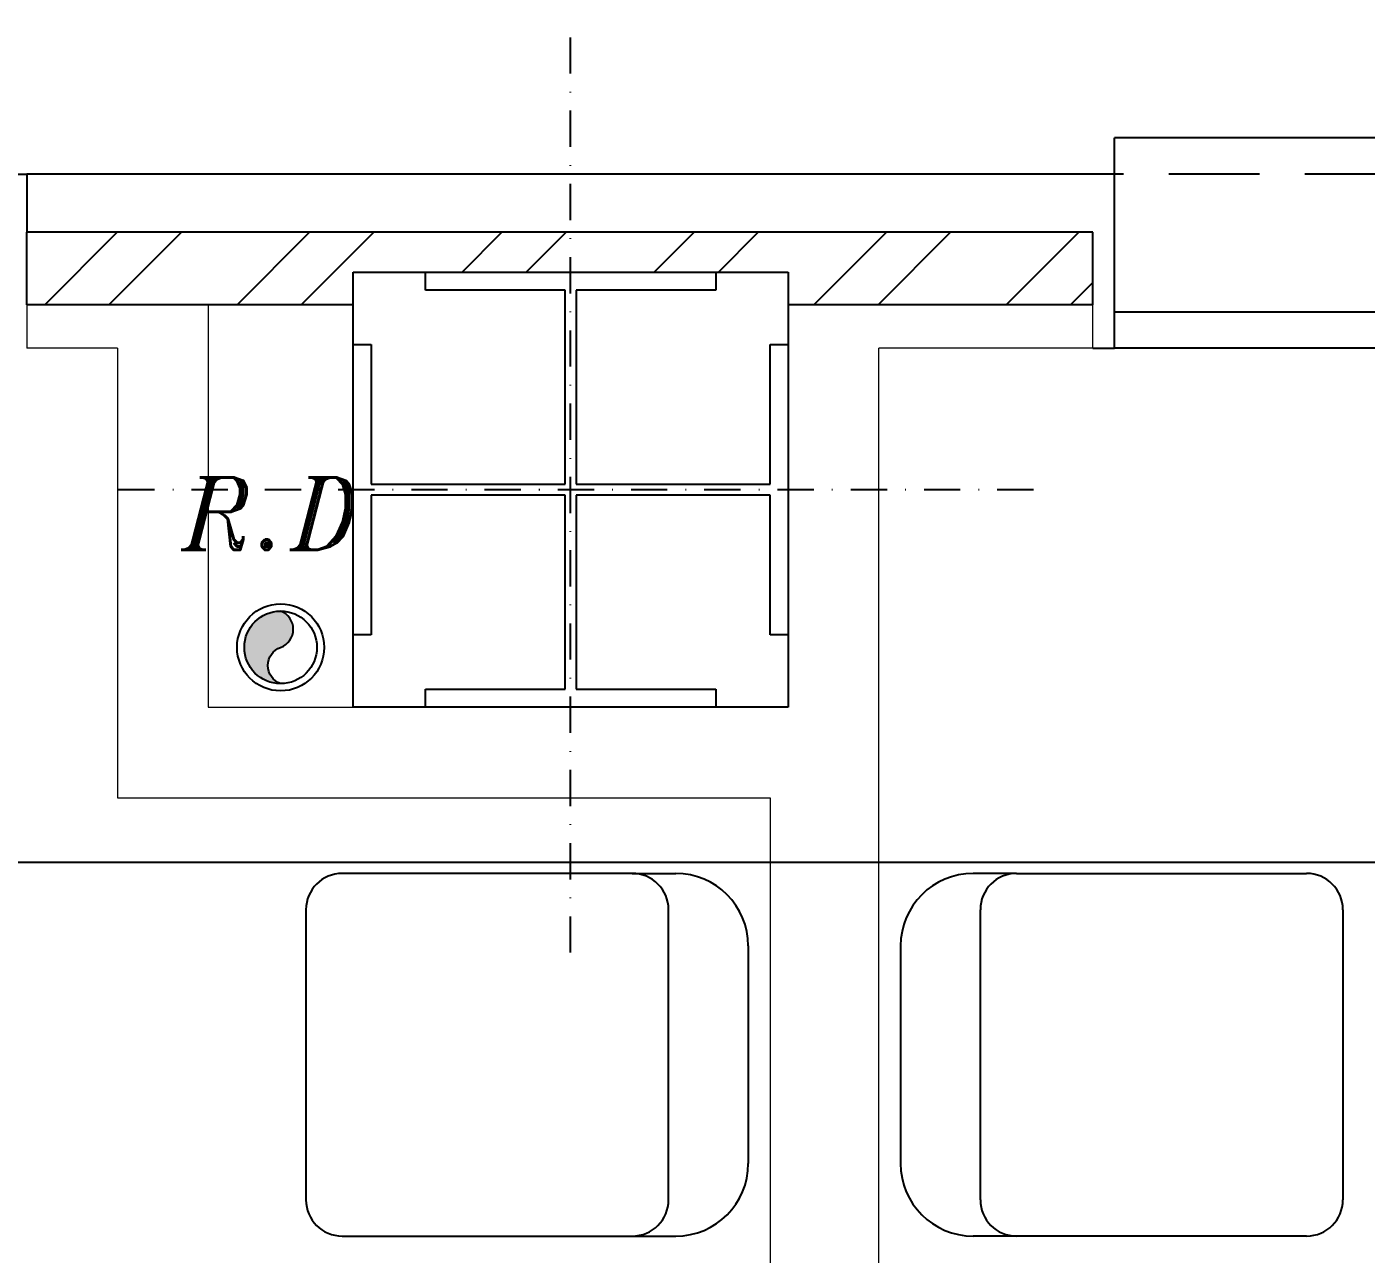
# Model space of a CAD drawing. Header units: inches. Extents: x 567429 to 582707, y 126347 to 133675.
# Drawn here: x 581068 to 581252.7, y 131734.9 to 131904.1 of the extents above; entities that cross this region are included whole.
import ezdxf

# ---------------------------------------------------------------- set-up
doc = ezdxf.new("R2010")
doc.units = ezdxf.units.IN
doc.header["$MEASUREMENT"] = 0
doc.linetypes.add('DASHDOT2', pattern=[0.5, 0.25, -0.125, 0, -0.125])
doc.linetypes.add('HIDDEN', pattern=[0.375, 0.25, -0.125])
for name, color, linetype in [('hatch lika', 1, 'Continuous'), ('mobl', 11, 'Continuous'), ('nama', 2, 'Continuous'), ('navdan', 30, 'Continuous'), ('RD', 30, 'Continuous'), ('SOTOON', 2, 'Continuous'), ('SOUND WIRE', 4, 'Continuous'), ('wall kanaf', 4, 'Continuous'), ('wall lika', 1, 'Continuous'), ('win', 1, 'Continuous')]:
    doc.layers.add(name, color=color, linetype=linetype)
doc.styles.add('ITALICT', font='italict', dxfattribs={"height": 22.5})

# ---------------------------------------------------------------- blocks, each defined once
blk = doc.blocks.new('navdan122')
at = {"layer": 'navdan'}
blk.add_hatch(color=21, dxfattribs=at).paths.add_polyline_path([(0, 5, 0.414214), (-5, 0, 0.414214), (0, -5, -0.700791), (0, 0, 0.700791)])
at = {"layer": 'navdan', "color": 21}
blk.add_lwpolyline([(0, -5, -0.700791), (0, 0, 0.700791), (0, 5, 2.49001)], format="xyb", dxfattribs=at)
for radius in [6, 5]:
    blk.add_circle((0, 0), radius, dxfattribs=at)
at = {"layer": 'navdan', "color": 21, "style": 'ITALICT'}
blk.add_text('R.D', height=10, dxfattribs=at).set_placement((-13.72, 13.44))

msp = doc.modelspace()

# ---------------------------------------------------------------- linework, layer by layer
at = {"layer": 'hatch lika', "color": 15}
for p, q in [((581070.47, 131865.79), (581080.47, 131875.79)), ((581079.31, 131865.79), (581089.31, 131875.79)), ((581096.99, 131865.79), (581106.99, 131875.79)), ((581105.83, 131865.79), (581115.83, 131875.79)), ((581128.01, 131870.29), (581133.51, 131875.79)), ((581136.85, 131870.29), (581142.35, 131875.79)), ((581154.52, 131870.29), (581160.02, 131875.79)), ((581163.36, 131870.29), (581168.86, 131875.79)), ((581176.54, 131865.79), (581186.54, 131875.79)), ((581185.38, 131865.79), (581195.38, 131875.79)), ((581203.06, 131865.79), (581213.06, 131875.79)), ((581211.9, 131865.79), (581214.99, 131868.88))]:
    msp.add_line(p, q, dxfattribs=at)
at = {"layer": 'mobl', "color": 15}
for p, q in [((581151.49, 131787.38), (581111.49, 131787.38)), ((581151.49, 131787.38), (581157.49, 131787.38)), ((581204.49, 131787.38), (581198.49, 131787.38)), ((581204.49, 131787.38), (581244.49, 131787.38)), ((581106.49, 131782.38), (581106.49, 131742.38)), ((581156.49, 131742.38), (581156.49, 131782.38)), ((581199.49, 131742.38), (581199.49, 131782.38)), ((581249.49, 131782.38), (581249.49, 131742.38)), ((581167.49, 131777.38), (581167.49, 131747.38)), ((581188.49, 131777.38), (581188.49, 131747.38)), ((581111.49, 131737.38), (581151.49, 131737.38)), ((581151.49, 131737.38), (581157.49, 131737.38)), ((581204.49, 131737.38), (581198.49, 131737.38)), ((581244.49, 131737.38), (581204.49, 131737.38))]:
    msp.add_line(p, q, dxfattribs=at)
for centre, radius, start, end in [((581111.49, 131782.38), 5, 90, 180), ((581151.49, 131782.38), 5, 0, 90), ((581157.49, 131777.38), 10, 0, 90), ((581198.49, 131777.38), 10, 90, 180), ((581204.49, 131782.38), 5, 90, 180), ((581244.49, 131782.38), 5, 0, 90), ((581157.49, 131747.38), 10, 270, 0), ((581198.49, 131747.38), 10, 180, 270), ((581111.49, 131742.38), 5, 180, 270), ((581151.49, 131742.38), 5, 270, 0), ((581204.49, 131742.38), 5, 180, 270), ((581244.49, 131742.38), 5, 270, 0)]:
    msp.add_arc(centre, radius, start, end, dxfattribs=at)
at = {"layer": 'nama', "color": 15}
for p, q in [((581217.99, 131883.79), (581067.99, 131883.79)), ((581067.99, 131883.79), (581067.99, 131875.79, 0)), ((581217.99, 131859.79), (581217.99, 131883.79)), ((581214.99, 131859.79), (581217.99, 131859.79))]:
    msp.add_line(p, q, dxfattribs=at)
at = {"layer": 'SOTOON', "color": 15, "linetype": 'DASHDOT2', "ltscale": 20}
for p, q in [((581142.99, 131776.46), (581142.99, 131904.12)), ((581142.99, 131776.46), (581142.99, 131904.12)), ((581142.99, 131776.46), (581142.99, 131904.12)), ((581206.82, 131840.29), (581079.16, 131840.29)), ((581206.82, 131840.29), (581079.16, 131840.29)), ((581206.82, 131840.29), (581079.16, 131840.29))]:
    msp.add_line(p, q, dxfattribs=at)
at = {"layer": 'SOTOON', "color": 15}
for p, q in [((581112.99, 131870.29), (581172.99, 131870.29)), ((581112.99, 131810.29), (581112.99, 131870.29)), ((581112.99, 131870.29), (581172.99, 131870.29)), ((581112.99, 131810.29), (581112.99, 131870.29)), ((581112.99, 131870.29), (581172.99, 131870.29)), ((581112.99, 131810.29), (581112.99, 131870.29)), ((581122.99, 131867.79), (581122.99, 131870.29)), ((581122.99, 131870.29), (581162.99, 131870.29)), ((581122.99, 131867.79), (581122.99, 131870.29)), ((581122.99, 131870.29), (581162.99, 131870.29)), ((581122.99, 131867.79), (581122.99, 131870.29)), ((581122.99, 131870.29), (581162.99, 131870.29)), ((581162.99, 131870.29), (581162.99, 131867.79)), ((581162.99, 131870.29), (581162.99, 131867.79)), ((581162.99, 131870.29), (581162.99, 131867.79)), ((581172.99, 131870.29), (581172.99, 131810.29)), ((581172.99, 131870.29), (581172.99, 131810.29)), ((581172.99, 131870.29), (581172.99, 131810.29)), ((581142.24, 131867.79), (581122.99, 131867.79)), ((581142.24, 131867.79), (581122.99, 131867.79)), ((581142.24, 131867.79), (581122.99, 131867.79)), ((581142.24, 131841.04), (581142.24, 131867.79)), ((581142.24, 131841.04), (581142.24, 131867.79)), ((581142.24, 131841.04), (581142.24, 131867.79)), ((581162.99, 131867.79), (581143.74, 131867.79)), ((581143.74, 131867.79), (581143.74, 131841.04)), ((581162.99, 131867.79), (581143.74, 131867.79)), ((581143.74, 131867.79), (581143.74, 131841.04)), ((581162.99, 131867.79), (581143.74, 131867.79)), ((581143.74, 131867.79), (581143.74, 131841.04)), ((581112.99, 131820.29), (581112.99, 131860.29)), ((581112.99, 131860.29), (581115.49, 131860.29)), ((581112.99, 131820.29), (581112.99, 131860.29)), ((581112.99, 131860.29), (581115.49, 131860.29)), ((581112.99, 131820.29), (581112.99, 131860.29)), ((581112.99, 131860.29), (581115.49, 131860.29)), ((581115.49, 131860.29), (581115.49, 131841.04)), ((581115.49, 131860.29), (581115.49, 131841.04)), ((581115.49, 131860.29), (581115.49, 131841.04)), ((581170.49, 131841.04), (581170.49, 131860.29)), ((581170.49, 131860.29), (581172.99, 131860.29)), ((581170.49, 131841.04), (581170.49, 131860.29)), ((581170.49, 131860.29), (581172.99, 131860.29)), ((581170.49, 131841.04), (581170.49, 131860.29)), ((581170.49, 131860.29), (581172.99, 131860.29)), ((581172.99, 131860.29), (581172.99, 131820.29)), ((581172.99, 131860.29), (581172.99, 131820.29)), ((581172.99, 131860.29), (581172.99, 131820.29)), ((581115.49, 131841.04), (581142.24, 131841.04)), ((581115.49, 131841.04), (581142.24, 131841.04)), ((581115.49, 131841.04), (581142.24, 131841.04)), ((581143.74, 131841.04), (581170.49, 131841.04)), ((581143.74, 131841.04), (581170.49, 131841.04)), ((581143.74, 131841.04), (581170.49, 131841.04)), ((581142.24, 131839.54), (581115.49, 131839.54)), ((581115.49, 131839.54), (581115.49, 131820.29)), ((581142.24, 131839.54), (581115.49, 131839.54)), ((581115.49, 131839.54), (581115.49, 131820.29)), ((581142.24, 131839.54), (581115.49, 131839.54)), ((581115.49, 131839.54), (581115.49, 131820.29)), ((581142.24, 131812.79), (581142.24, 131839.54)), ((581142.24, 131812.79), (581142.24, 131839.54)), ((581142.24, 131812.79), (581142.24, 131839.54)), ((581170.49, 131839.54), (581143.74, 131839.54)), ((581143.74, 131839.54), (581143.74, 131812.79)), ((581170.49, 131839.54), (581143.74, 131839.54)), ((581143.74, 131839.54), (581143.74, 131812.79)), ((581170.49, 131839.54), (581143.74, 131839.54)), ((581143.74, 131839.54), (581143.74, 131812.79)), ((581170.49, 131820.29), (581170.49, 131839.54)), ((581170.49, 131820.29), (581170.49, 131839.54)), ((581170.49, 131820.29), (581170.49, 131839.54)), ((581115.49, 131820.29), (581112.99, 131820.29)), ((581115.49, 131820.29), (581112.99, 131820.29)), ((581115.49, 131820.29), (581112.99, 131820.29)), ((581172.99, 131820.29), (581170.49, 131820.29)), ((581172.99, 131820.29), (581170.49, 131820.29)), ((581172.99, 131820.29), (581170.49, 131820.29)), ((581122.99, 131810.29), (581122.99, 131812.79)), ((581122.99, 131812.79), (581142.24, 131812.79)), ((581122.99, 131810.29), (581122.99, 131812.79)), ((581122.99, 131812.79), (581142.24, 131812.79)), ((581122.99, 131810.29), (581122.99, 131812.79)), ((581122.99, 131812.79), (581142.24, 131812.79)), ((581143.74, 131812.79), (581162.99, 131812.79)), ((581143.74, 131812.79), (581162.99, 131812.79)), ((581143.74, 131812.79), (581162.99, 131812.79)), ((581162.99, 131812.79), (581162.99, 131810.29)), ((581162.99, 131812.79), (581162.99, 131810.29)), ((581162.99, 131812.79), (581162.99, 131810.29)), ((581172.99, 131810.29), (581112.99, 131810.29)), ((581172.99, 131810.29), (581112.99, 131810.29)), ((581172.99, 131810.29), (581112.99, 131810.29)), ((581162.99, 131810.29), (581122.99, 131810.29)), ((581162.99, 131810.29), (581122.99, 131810.29)), ((581162.99, 131810.29), (581122.99, 131810.29))]:
    msp.add_line(p, q, dxfattribs=at)
at = {"layer": 'SOUND WIRE'}
msp.add_line((580803.76, 131788.91), (581468.51, 131788.91), dxfattribs=at)
at = {"layer": 'wall kanaf', "color": 15, "lineweight": 20, "ltscale": 0.1}
for p, q in [((581067.99, 131865.79), (581067.99, 131859.79)), ((581092.99, 131865.79), (581092.99, 131810.29)), ((581214.99, 131859.79), (581214.99, 131865.79)), ((581080.49, 131859.79), (581067.99, 131859.79)), ((581080.49, 131859.79), (581080.49, 131797.79)), ((581214.99, 131859.79), (581185.49, 131859.79)), ((581185.49, 131112.79), (581185.49, 131859.79)), ((581092.99, 131810.29), (581112.99, 131810.29)), ((581080.49, 131797.79), (581170.49, 131797.79)), ((581170.49, 131797.79), (581170.49, 131182.79))]:
    msp.add_line(p, q, dxfattribs=at)
at = {"layer": 'wall lika', "color": 15}
for p, q in [((581067.99, 131865.79, 0), (581067.99, 131875.79, 0)), ((581214.99, 131875.79), (581067.99, 131875.79, 0)), ((581214.99, 131865.79, 0), (581214.99, 131875.79)), ((581112.99, 131865.79, 0), (581067.99, 131865.79, 0)), ((581214.99, 131865.79, 0), (581172.99, 131865.79, 0))]:
    msp.add_line(p, q, dxfattribs=at)
at = {"layer": 'win', "color": 15}
for p, q in [((581387.99, 131888.79, 0), (581217.99, 131888.79, 0)), ((581217.99, 131883.79, 0), (581217.99, 131888.79, 0)), ((577717.99, 131883.79, 0), (581067.99, 131883.79, 0)), ((581387.99, 131864.79), (581217.99, 131864.79)), ((581387.99, 131859.79), (581217.99, 131859.79))]:
    msp.add_line(p, q, dxfattribs=at)
at = {"layer": 'win', "color": 15, "linetype": 'HIDDEN', "ltscale": 50}
msp.add_line((581387.99, 131883.79, 0), (581217.99, 131883.79, 0), dxfattribs=at)

# ---------------------------------------------------------------- block references
at = {"layer": 'RD'}
msp.add_blockref('navdan122', (581102.99, 131818.55), dxfattribs=at)

doc.saveas('drawing.dxf')
